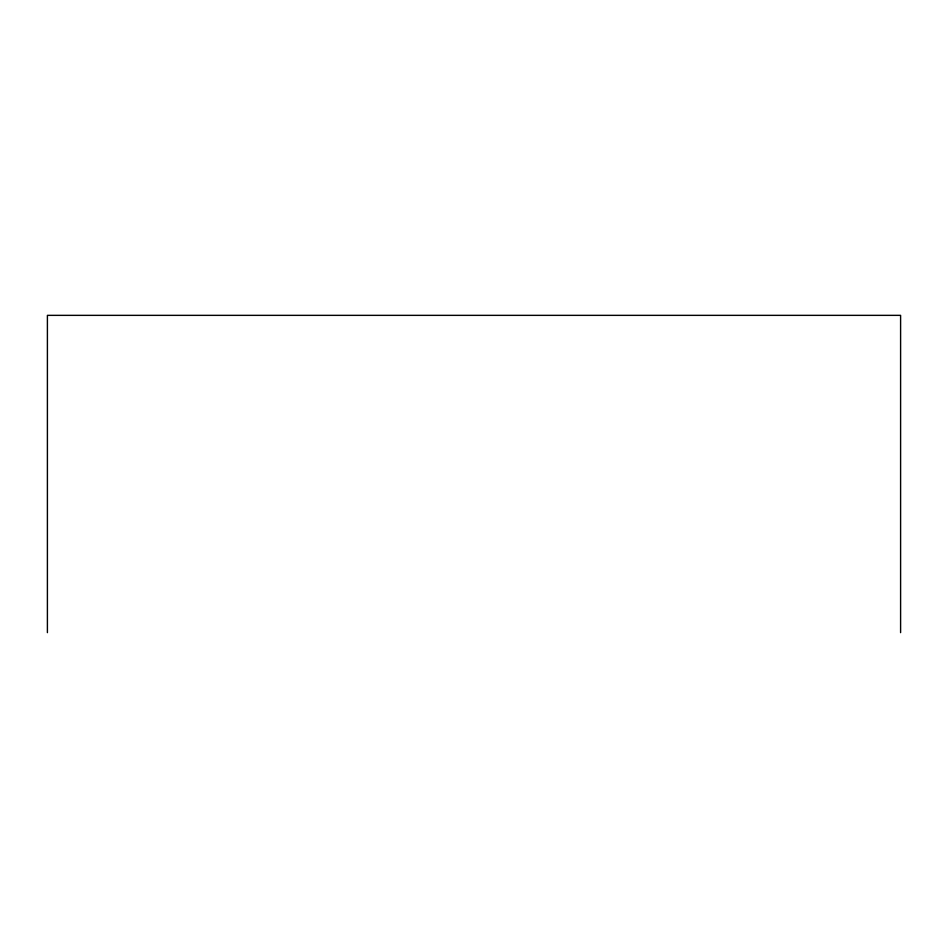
<?xml version="1.0" encoding="UTF-8"?>
<svg xmlns="http://www.w3.org/2000/svg" width="948" height="948" viewBox="0 0 948 948"><rect width="100%" height="100%" fill="white"/><g stroke="black" fill="none" stroke-linecap="round" stroke-linejoin="round"><path stroke-width="1.42" d="M900.6 632.648L900.6 315.352L47.4 315.352L47.4 632.648"/></g></svg>
